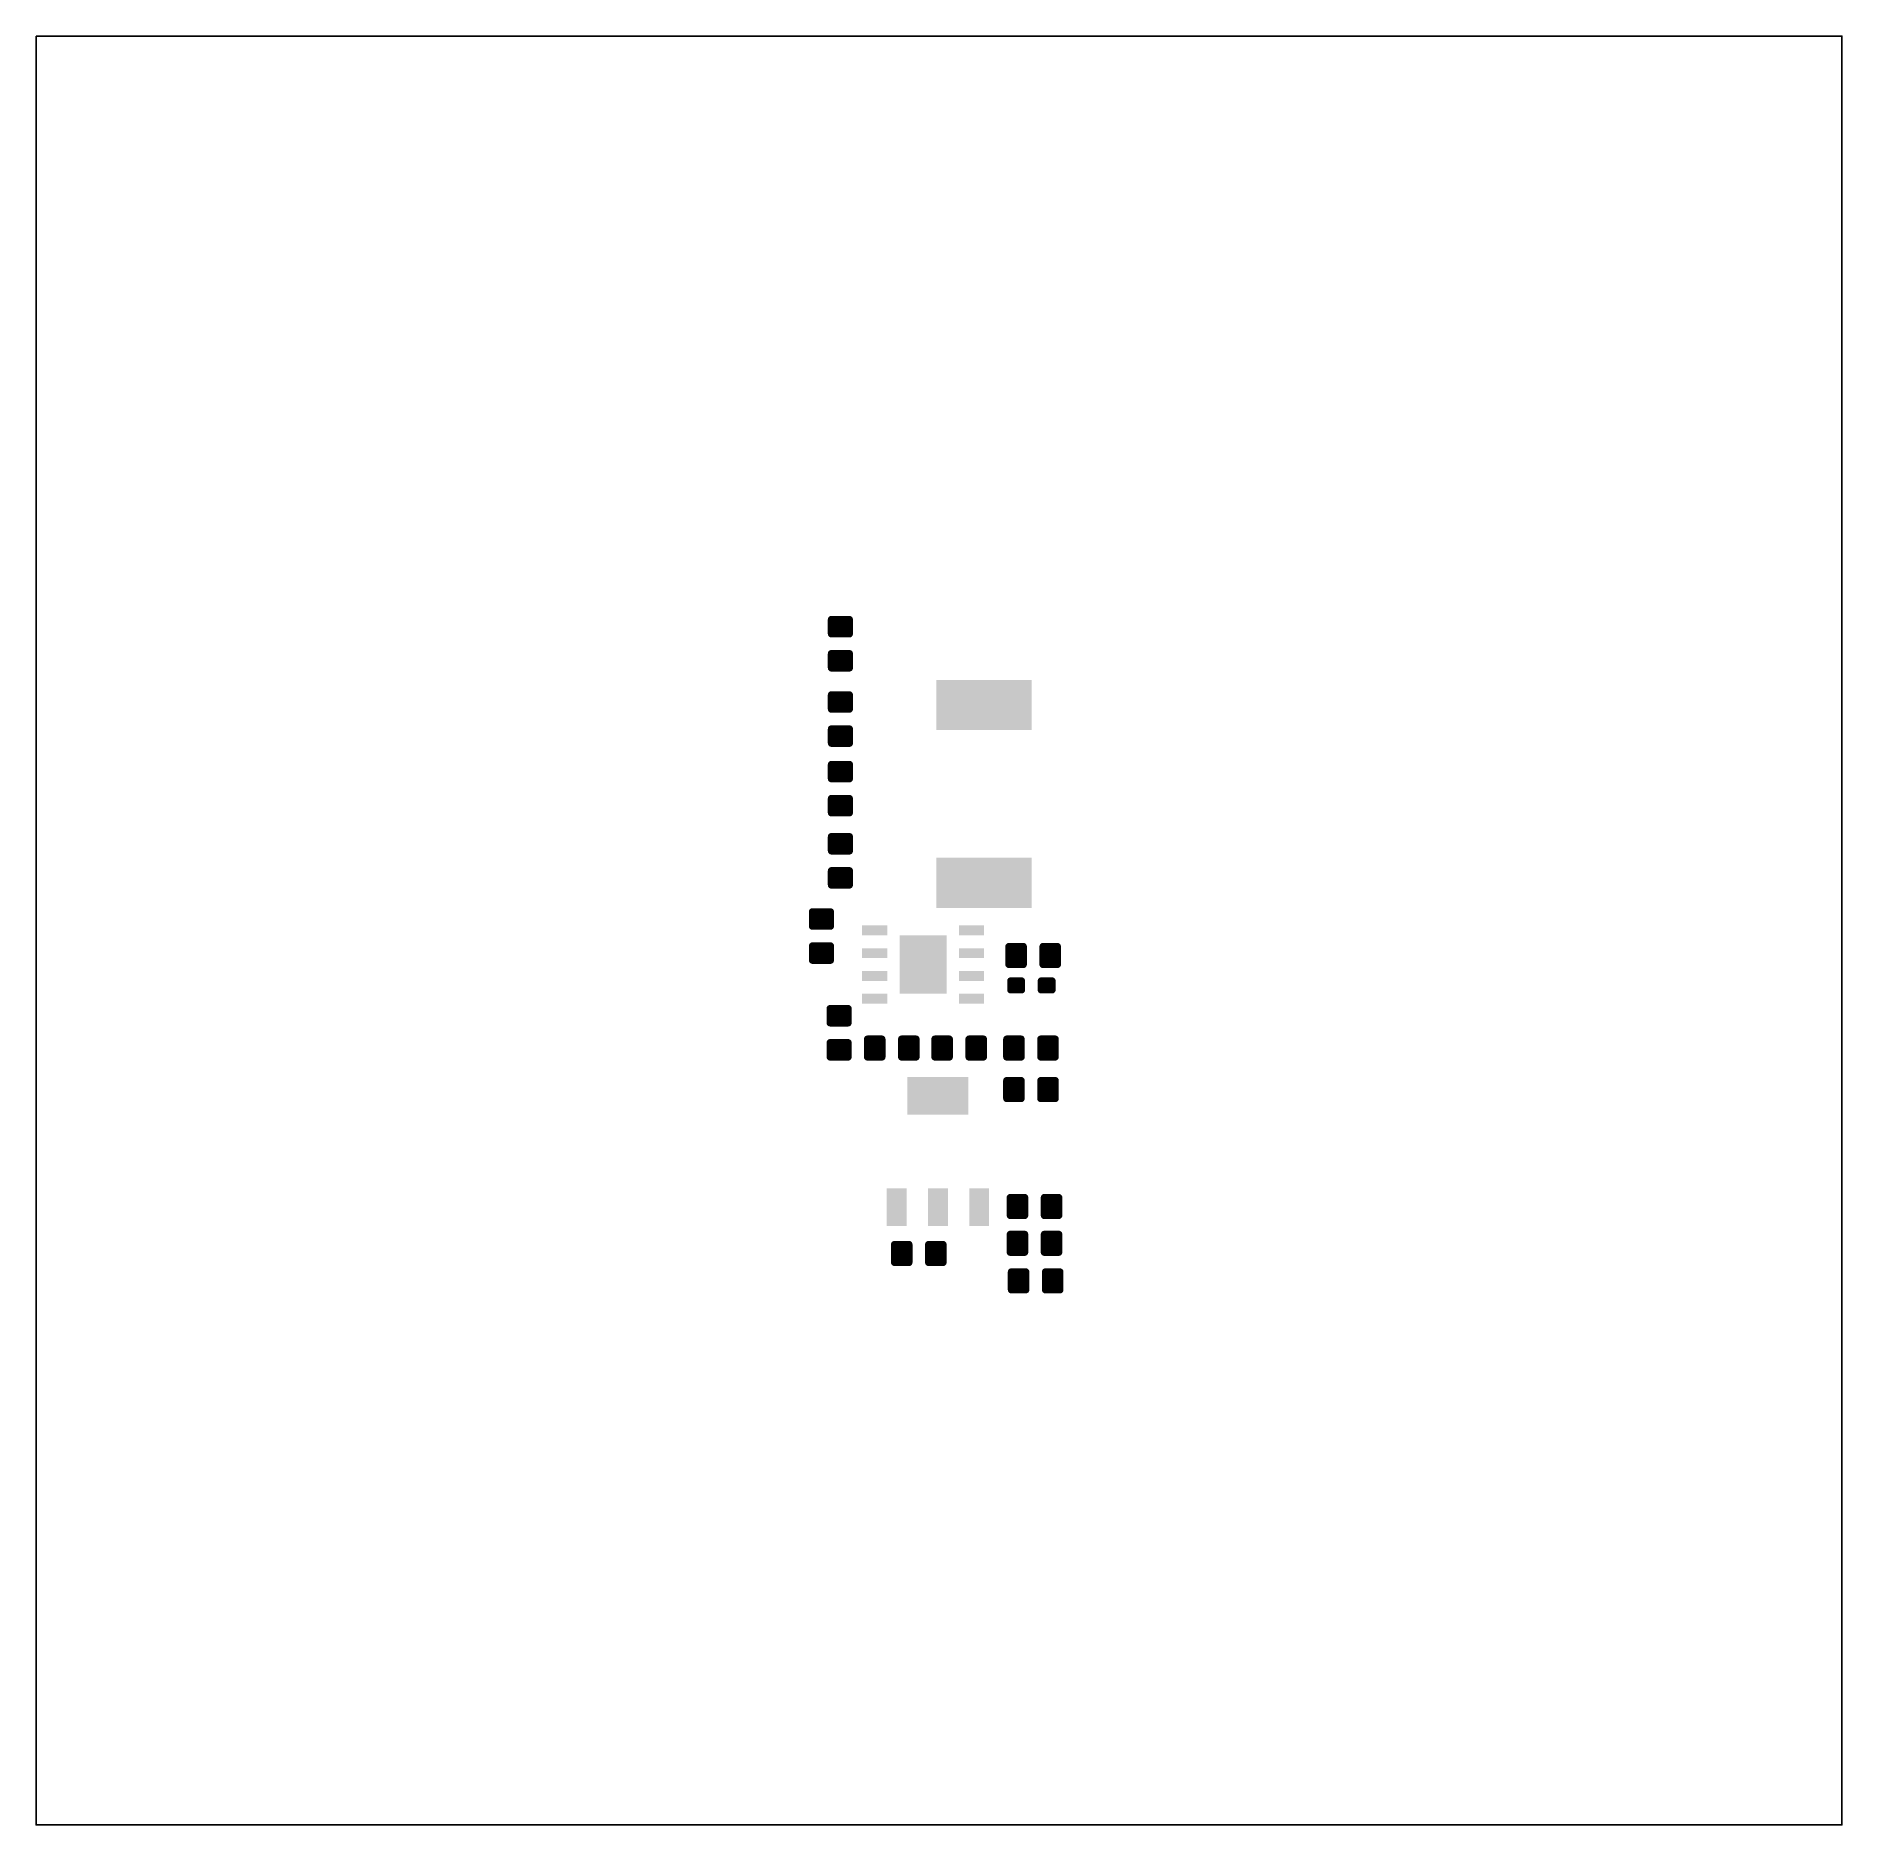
# Model space of a CAD drawing. Extents: x -34 to 67, y -25 to 75.
import ezdxf

# ---------------------------------------------------------------- set-up
doc = ezdxf.new("R2010")
doc.units = 0
doc.header["$MEASUREMENT"] = 0
doc.layers.add('TOP_PASTE', color=7, linetype='Continuous')

msp = doc.modelspace()

# ---------------------------------------------------------------- linework, layer by layer
msp.add_lwpolyline([(-33.8087, 74.8962), (66.82, 74.8962), (66.82, -24.7932), (-33.8087, -24.7932)], close=True)
at = {"layer": 'TOP_PASTE', "linetype": 'Continuous'}
for points, const_width in [([(10.4092, 42.3855, 1), (10.6062, 42.3855, 1), (10.4092, 42.3855, 1)], 0.197), ([(11.4152, 42.3855, 1), (11.6122, 42.3855, 1), (11.4152, 42.3855, 1)], 0.197), ([(10.4092, 41.5795, 1), (10.6062, 41.5795, 1), (10.4092, 41.5795, 1)], 0.197), ([(11.4152, 41.5795, 1), (11.6122, 41.5795, 1), (11.4152, 41.5795, 1)], 0.197), ([(10.4092, 40.4855, 1), (10.6062, 40.4855, 1), (10.4092, 40.4855, 1)], 0.197), ([(11.4152, 40.4855, 1), (11.6122, 40.4855, 1), (11.4152, 40.4855, 1)], 0.197), ([(10.4092, 39.6795, 1), (10.6062, 39.6795, 1), (10.4092, 39.6795, 1)], 0.197), ([(11.4152, 39.6795, 1), (11.6122, 39.6795, 1), (11.4152, 39.6795, 1)], 0.197), ([(10.4092, 38.1881, 1), (10.6062, 38.1881, 1), (10.4092, 38.1881, 1)], 0.197), ([(11.4152, 38.1881, 1), (11.6122, 38.1881, 1), (11.4152, 38.1881, 1)], 0.197), ([(10.4092, 37.3821, 1), (10.6062, 37.3821, 1), (10.4092, 37.3821, 1)], 0.197), ([(11.4152, 37.3821, 1), (11.6122, 37.3821, 1), (11.4152, 37.3821, 1)], 0.197), ([(10.4092, 36.2881, 1), (10.6062, 36.2881, 1), (10.4092, 36.2881, 1)], 0.197), ([(11.4152, 36.2881, 1), (11.6122, 36.2881, 1), (11.4152, 36.2881, 1)], 0.197), ([(10.4092, 35.4821, 1), (10.6062, 35.4821, 1), (10.4092, 35.4821, 1)], 0.197), ([(11.4152, 35.4821, 1), (11.6122, 35.4821, 1), (11.4152, 35.4821, 1)], 0.197), ([(10.4092, 34.3101, 1), (10.6062, 34.3101, 1), (10.4092, 34.3101, 1)], 0.197), ([(11.4152, 34.3101, 1), (11.6122, 34.3101, 1), (11.4152, 34.3101, 1)], 0.197), ([(10.4092, 33.5041, 1), (10.6062, 33.5041, 1), (10.4092, 33.5041, 1)], 0.197), ([(11.4152, 33.5041, 1), (11.6122, 33.5041, 1), (11.4152, 33.5041, 1)], 0.197), ([(10.4092, 32.4101, 1), (10.6062, 32.4101, 1), (10.4092, 32.4101, 1)], 0.197), ([(11.4152, 32.4101, 1), (11.6122, 32.4101, 1), (11.4152, 32.4101, 1)], 0.197), ([(10.4092, 31.6041, 1), (10.6062, 31.6041, 1), (10.4092, 31.6041, 1)], 0.197), ([(11.4152, 31.6041, 1), (11.6122, 31.6041, 1), (11.4152, 31.6041, 1)], 0.197), ([(10.4092, 30.2879, 1), (10.6062, 30.2879, 1), (10.4092, 30.2879, 1)], 0.197), ([(11.4152, 30.2879, 1), (11.6122, 30.2879, 1), (11.4152, 30.2879, 1)], 0.197), ([(10.4092, 29.4819, 1), (10.6062, 29.4819, 1), (10.4092, 29.4819, 1)], 0.197), ([(11.4152, 29.4819, 1), (11.6122, 29.4819, 1), (11.4152, 29.4819, 1)], 0.197), ([(10.4092, 28.3879, 1), (10.6062, 28.3879, 1), (10.4092, 28.3879, 1)], 0.197), ([(11.4152, 28.3879, 1), (11.6122, 28.3879, 1), (11.4152, 28.3879, 1)], 0.197), ([(10.4092, 27.5819, 1), (10.6062, 27.5819, 1), (10.4092, 27.5819, 1)], 0.197), ([(11.4152, 27.5819, 1), (11.6122, 27.5819, 1), (11.4152, 27.5819, 1)], 0.197), ([(9.3546, 26.0948, 1), (9.5516, 26.0948, 1), (9.3546, 26.0948, 1)], 0.197), ([(10.3606, 26.0948, 1), (10.5576, 26.0948, 1), (10.3606, 26.0948, 1)], 0.197), ([(9.3546, 25.2888, 1), (9.5516, 25.2888, 1), (9.3546, 25.2888, 1)], 0.197), ([(10.3606, 25.2888, 1), (10.5576, 25.2888, 1), (10.3606, 25.2888, 1)], 0.197), ([(9.3546, 24.1948, 1), (9.5516, 24.1948, 1), (9.3546, 24.1948, 1)], 0.197), ([(10.3606, 24.1948, 1), (10.5576, 24.1948, 1), (10.3606, 24.1948, 1)], 0.197), ([(20.3014, 24.1598, 1), (20.4984, 24.1598, 1), (20.3014, 24.1598, 1)], 0.197), ([(21.1074, 24.1598, 1), (21.3044, 24.1598, 1), (21.1074, 24.1598, 1)], 0.197), ([(22.2014, 24.1598, 1), (22.3984, 24.1598, 1), (22.2014, 24.1598, 1)], 0.197), ([(23.0074, 24.1598, 1), (23.2044, 24.1598, 1), (23.0074, 24.1598, 1)], 0.197), ([(9.3546, 23.3888, 1), (9.5516, 23.3888, 1), (9.3546, 23.3888, 1)], 0.197), ([(10.3606, 23.3888, 1), (10.5576, 23.3888, 1), (10.3606, 23.3888, 1)], 0.197), ([(20.3014, 23.1538, 1), (20.4984, 23.1538, 1), (20.3014, 23.1538, 1)], 0.197), ([(21.1074, 23.1538, 1), (21.3044, 23.1538, 1), (21.1074, 23.1538, 1)], 0.197), ([(22.2014, 23.1538, 1), (22.3984, 23.1538, 1), (22.2014, 23.1538, 1)], 0.197), ([(23.0074, 23.1538, 1), (23.2044, 23.1538, 1), (23.0074, 23.1538, 1)], 0.197), ([(20.4054, 22.2409, 1), (20.6054, 22.2409, 1), (20.4054, 22.2409, 1)], 0.2), ([(21.0054, 22.2409, 1), (21.2054, 22.2409, 1), (21.0054, 22.2409, 1)], 0.2), ([(22.1054, 22.2409, 1), (22.3054, 22.2409, 1), (22.1054, 22.2409, 1)], 0.2), ([(22.7054, 22.2409, 1), (22.9054, 22.2409, 1), (22.7054, 22.2409, 1)], 0.2), ([(20.4054, 21.7409, 1), (20.6054, 21.7409, 1), (20.4054, 21.7409, 1)], 0.2), ([(21.0054, 21.7409, 1), (21.2054, 21.7409, 1), (21.0054, 21.7409, 1)], 0.2), ([(22.1054, 21.7409, 1), (22.3054, 21.7409, 1), (22.1054, 21.7409, 1)], 0.2), ([(22.7054, 21.7409, 1), (22.9054, 21.7409, 1), (22.7054, 21.7409, 1)], 0.2), ([(10.338, 20.7037, 1), (10.535, 20.7037, 1), (10.338, 20.7037, 1)], 0.197), ([(11.344, 20.7037, 1), (11.541, 20.7037, 1), (11.344, 20.7037, 1)], 0.197), ([(10.338, 19.8977, 1), (10.535, 19.8977, 1), (10.338, 19.8977, 1)], 0.197), ([(11.344, 19.8977, 1), (11.541, 19.8977, 1), (11.344, 19.8977, 1)], 0.197), ([(12.4231, 19.0037, 1), (12.6201, 19.0037, 1), (12.4231, 19.0037, 1)], 0.197), ([(13.2291, 19.0037, 1), (13.4261, 19.0037, 1), (13.2291, 19.0037, 1)], 0.197), ([(14.3231, 19.0037, 1), (14.5201, 19.0037, 1), (14.3231, 19.0037, 1)], 0.197), ([(15.1291, 19.0037, 1), (15.3261, 19.0037, 1), (15.1291, 19.0037, 1)], 0.197), ([(16.1778, 19.0037, 1), (16.3748, 19.0037, 1), (16.1778, 19.0037, 1)], 0.197), ([(16.9838, 19.0037, 1), (17.1808, 19.0037, 1), (16.9838, 19.0037, 1)], 0.197), ([(18.0778, 19.0037, 1), (18.2748, 19.0037, 1), (18.0778, 19.0037, 1)], 0.197), ([(18.8838, 19.0037, 1), (19.0808, 19.0037, 1), (18.8838, 19.0037, 1)], 0.197), ([(20.1795, 19.0037, 1), (20.3765, 19.0037, 1), (20.1795, 19.0037, 1)], 0.197), ([(20.9855, 19.0037, 1), (21.1825, 19.0037, 1), (20.9855, 19.0037, 1)], 0.197), ([(22.0795, 19.0037, 1), (22.2765, 19.0037, 1), (22.0795, 19.0037, 1)], 0.197), ([(22.8855, 19.0037, 1), (23.0825, 19.0037, 1), (22.8855, 19.0037, 1)], 0.197), ([(10.338, 18.8037, 1), (10.535, 18.8037, 1), (10.338, 18.8037, 1)], 0.197), ([(10.338, 17.9977, 1), (10.535, 17.9977, 1), (10.338, 17.9977, 1)], 0.197), ([(11.344, 18.8037, 1), (11.541, 18.8037, 1), (11.344, 18.8037, 1)], 0.197), ([(11.344, 17.9977, 1), (11.541, 17.9977, 1), (11.344, 17.9977, 1)], 0.197), ([(12.4231, 17.9977, 1), (12.6201, 17.9977, 1), (12.4231, 17.9977, 1)], 0.197), ([(13.2291, 17.9977, 1), (13.4261, 17.9977, 1), (13.2291, 17.9977, 1)], 0.197), ([(14.3231, 17.9977, 1), (14.5201, 17.9977, 1), (14.3231, 17.9977, 1)], 0.197), ([(15.1291, 17.9977, 1), (15.3261, 17.9977, 1), (15.1291, 17.9977, 1)], 0.197), ([(16.1778, 17.9977, 1), (16.3748, 17.9977, 1), (16.1778, 17.9977, 1)], 0.197), ([(16.9838, 17.9977, 1), (17.1808, 17.9977, 1), (16.9838, 17.9977, 1)], 0.197), ([(18.0778, 17.9977, 1), (18.2748, 17.9977, 1), (18.0778, 17.9977, 1)], 0.197), ([(18.8838, 17.9977, 1), (19.0808, 17.9977, 1), (18.8838, 17.9977, 1)], 0.197), ([(20.1795, 17.9977, 1), (20.3765, 17.9977, 1), (20.1795, 17.9977, 1)], 0.197), ([(20.9855, 17.9977, 1), (21.1825, 17.9977, 1), (20.9855, 17.9977, 1)], 0.197), ([(22.0795, 17.9977, 1), (22.2765, 17.9977, 1), (22.0795, 17.9977, 1)], 0.197), ([(22.8855, 17.9977, 1), (23.0825, 17.9977, 1), (22.8855, 17.9977, 1)], 0.197), ([(20.1795, 16.6904, 1), (20.3765, 16.6904, 1), (20.1795, 16.6904, 1)], 0.197), ([(20.9855, 16.6904, 1), (21.1825, 16.6904, 1), (20.9855, 16.6904, 1)], 0.197), ([(22.0795, 16.6904, 1), (22.2765, 16.6904, 1), (22.0795, 16.6904, 1)], 0.197), ([(22.8855, 16.6904, 1), (23.0825, 16.6904, 1), (22.8855, 16.6904, 1)], 0.197), ([(20.1795, 15.6844, 1), (20.3765, 15.6844, 1), (20.1795, 15.6844, 1)], 0.197), ([(20.9855, 15.6844, 1), (21.1825, 15.6844, 1), (20.9855, 15.6844, 1)], 0.197), ([(22.0795, 15.6844, 1), (22.2765, 15.6844, 1), (22.0795, 15.6844, 1)], 0.197), ([(22.8855, 15.6844, 1), (23.0825, 15.6844, 1), (22.8855, 15.6844, 1)], 0.197), ([(20.3767, 10.1741, 1), (20.5737, 10.1741, 1), (20.3767, 10.1741, 1)], 0.197), ([(21.1827, 10.1741, 1), (21.3797, 10.1741, 1), (21.1827, 10.1741, 1)], 0.197), ([(22.2767, 10.1741, 1), (22.4737, 10.1741, 1), (22.2767, 10.1741, 1)], 0.197), ([(23.0827, 10.1741, 1), (23.2797, 10.1741, 1), (23.0827, 10.1741, 1)], 0.197), ([(20.3767, 9.1681, 1), (20.5737, 9.1681, 1), (20.3767, 9.1681, 1)], 0.197), ([(21.1827, 9.1681, 1), (21.3797, 9.1681, 1), (21.1827, 9.1681, 1)], 0.197), ([(22.2767, 9.1681, 1), (22.4737, 9.1681, 1), (22.2767, 9.1681, 1)], 0.197), ([(23.0827, 9.1681, 1), (23.2797, 9.1681, 1), (23.0827, 9.1681, 1)], 0.197), ([(20.3767, 8.1213, 1), (20.5737, 8.1213, 1), (20.3767, 8.1213, 1)], 0.197), ([(21.1827, 8.1213, 1), (21.3797, 8.1213, 1), (21.1827, 8.1213, 1)], 0.197), ([(22.2767, 8.1213, 1), (22.4737, 8.1213, 1), (22.2767, 8.1213, 1)], 0.197), ([(23.0827, 8.1213, 1), (23.2797, 8.1213, 1), (23.0827, 8.1213, 1)], 0.197), ([(13.9278, 7.5537, 1), (14.1248, 7.5537, 1), (13.9278, 7.5537, 1)], 0.197), ([(14.7338, 7.5537, 1), (14.9308, 7.5537, 1), (14.7338, 7.5537, 1)], 0.197), ([(15.8278, 7.5537, 1), (16.0248, 7.5537, 1), (15.8278, 7.5537, 1)], 0.197), ([(16.6338, 7.5537, 1), (16.8308, 7.5537, 1), (16.6338, 7.5537, 1)], 0.197), ([(20.3767, 7.1153, 1), (20.5737, 7.1153, 1), (20.3767, 7.1153, 1)], 0.197), ([(21.1827, 7.1153, 1), (21.3797, 7.1153, 1), (21.1827, 7.1153, 1)], 0.197), ([(22.2767, 7.1153, 1), (22.4737, 7.1153, 1), (22.2767, 7.1153, 1)], 0.197), ([(23.0827, 7.1153, 1), (23.2797, 7.1153, 1), (23.0827, 7.1153, 1)], 0.197), ([(13.9278, 6.5477, 1), (14.1248, 6.5477, 1), (13.9278, 6.5477, 1)], 0.197), ([(14.7338, 6.5477, 1), (14.9308, 6.5477, 1), (14.7338, 6.5477, 1)], 0.197), ([(15.8278, 6.5477, 1), (16.0248, 6.5477, 1), (15.8278, 6.5477, 1)], 0.197), ([(16.6338, 6.5477, 1), (16.8308, 6.5477, 1), (16.6338, 6.5477, 1)], 0.197), ([(20.4394, 6.0288, 1), (20.6364, 6.0288, 1), (20.4394, 6.0288, 1)], 0.197), ([(21.2454, 6.0288, 1), (21.4424, 6.0288, 1), (21.2454, 6.0288, 1)], 0.197), ([(22.3394, 6.0288, 1), (22.5364, 6.0288, 1), (22.3394, 6.0288, 1)], 0.197), ([(23.1454, 6.0288, 1), (23.3424, 6.0288, 1), (23.1454, 6.0288, 1)], 0.197), ([(20.4394, 5.0228, 1), (20.6364, 5.0228, 1), (20.4394, 5.0228, 1)], 0.197), ([(21.2454, 5.0228, 1), (21.4424, 5.0228, 1), (21.2454, 5.0228, 1)], 0.197), ([(22.3394, 5.0228, 1), (22.5364, 5.0228, 1), (22.3394, 5.0228, 1)], 0.197), ([(23.1454, 5.0228, 1), (23.3424, 5.0228, 1), (23.1454, 5.0228, 1)], 0.197)]:
    msp.add_lwpolyline(points, format="xyb", dxfattribs=dict(at, const_width=const_width))
at = {"layer": 'TOP_PASTE'}
for points in [[(10.5077, 42.5825), (10.5077, 41.3825), (10.3107, 42.3855), (10.3107, 41.5795)], [(10.5077, 42.5825), (11.5137, 42.5825), (11.7107, 41.5795), (11.7107, 42.3855)], [(10.5077, 42.5825), (11.7107, 41.5795), (10.5077, 41.3825), (11.5137, 41.3825)], [(10.5077, 40.6825), (10.5077, 39.4825), (10.3107, 40.4855), (10.3107, 39.6795)], [(10.5077, 40.6825), (11.5137, 40.6825), (11.7107, 39.6795), (11.7107, 40.4855)], [(10.5077, 40.6825), (11.7107, 39.6795), (10.5077, 39.4825), (11.5137, 39.4825)], [(10.5077, 38.3851), (10.5077, 37.1851), (10.3107, 38.1881), (10.3107, 37.3821)], [(10.5077, 38.3851), (11.5137, 38.3851), (11.7107, 37.3821), (11.7107, 38.1881)], [(10.5077, 38.3851), (11.7107, 37.3821), (10.5077, 37.1851), (11.5137, 37.1851)], [(16.3621, 39.0127), (21.6725, 39.0127), (16.3621, 36.2171), (21.6725, 36.2171)], [(10.5077, 36.4851), (10.5077, 35.2851), (10.3107, 36.2881), (10.3107, 35.4821)], [(10.5077, 36.4851), (11.5137, 36.4851), (11.7107, 35.4821), (11.7107, 36.2881)], [(10.5077, 36.4851), (11.7107, 35.4821), (10.5077, 35.2851), (11.5137, 35.2851)], [(10.5077, 34.5071), (10.5077, 33.3071), (10.3107, 34.3101), (10.3107, 33.5041)], [(10.5077, 34.5071), (11.5137, 34.5071), (11.7107, 33.5041), (11.7107, 34.3101)], [(10.5077, 34.5071), (11.7107, 33.5041), (10.5077, 33.3071), (11.5137, 33.3071)], [(10.5077, 32.6071), (10.5077, 31.4071), (10.3107, 32.4101), (10.3107, 31.6041)], [(10.5077, 32.6071), (11.5137, 32.6071), (11.7107, 31.6041), (11.7107, 32.4101)], [(10.5077, 32.6071), (11.7107, 31.6041), (10.5077, 31.4071), (11.5137, 31.4071)], [(11.5137, 29.2849), (10.3107, 30.2879), (11.5137, 30.4849), (10.5077, 30.4849)], [(11.5137, 29.2849), (10.5077, 29.2849), (10.3107, 30.2879), (10.3107, 29.4819)], [(11.5137, 29.2849), (11.5137, 30.4849), (11.7107, 29.4819), (11.7107, 30.2879)], [(11.5137, 27.3849), (10.3107, 28.3879), (11.5137, 28.5849), (10.5077, 28.5849)], [(11.5137, 27.3849), (10.5077, 27.3849), (10.3107, 28.3879), (10.3107, 27.5819)], [(11.5137, 27.3849), (11.5137, 28.5849), (11.7107, 27.5819), (11.7107, 28.3879)], [(16.3621, 29.1067), (21.6725, 29.1067), (16.3621, 26.3111), (21.6725, 26.3111)], [(10.4591, 25.0918), (9.2561, 26.0948), (10.4591, 26.2918), (9.4531, 26.2918)], [(10.4591, 25.0918), (10.4591, 26.2918), (10.6561, 25.2888), (10.6561, 26.0948)], [(10.4591, 25.0918), (9.4531, 25.0918), (9.2561, 26.0948), (9.2561, 25.2888)], [(12.2191, 25.3356), (13.6191, 25.3356), (12.2191, 24.7856), (13.6191, 24.7856)], [(17.6191, 25.3356), (19.0191, 25.3356), (17.6191, 24.7856), (19.0191, 24.7856)], [(10.4591, 23.1918), (9.2561, 24.1948), (10.4591, 24.3918), (9.4531, 24.3918)], [(10.4591, 23.1918), (9.4531, 23.1918), (9.2561, 24.1948), (9.2561, 23.3888)], [(10.4591, 23.1918), (10.4591, 24.3918), (10.6561, 23.3888), (10.6561, 24.1948)], [(14.3141, 24.7806), (16.9241, 24.7806), (14.3141, 21.5306), (16.9241, 21.5306)], [(21.4029, 24.1598), (20.2029, 24.1598), (21.2059, 24.3568), (20.3999, 24.3568)], [(21.4029, 24.1598), (20.3999, 22.9568), (20.2029, 24.1598), (20.2029, 23.1538)], [(21.4029, 24.1598), (21.4029, 23.1538), (20.3999, 22.9568), (21.2059, 22.9568)], [(23.3029, 24.1598), (22.1029, 24.1598), (23.1059, 24.3568), (22.2999, 24.3568)], [(23.3029, 24.1598), (22.2999, 22.9568), (22.1029, 24.1598), (22.1029, 23.1538)], [(23.3029, 24.1598), (23.3029, 23.1538), (22.2999, 22.9568), (23.1059, 22.9568)], [(12.2191, 24.0656), (13.6191, 24.0656), (12.2191, 23.5156), (13.6191, 23.5156)], [(17.6191, 24.0656), (19.0191, 24.0656), (17.6191, 23.5156), (19.0191, 23.5156)], [(12.2191, 22.7956), (13.6191, 22.7956), (12.2191, 22.2456), (13.6191, 22.2456)], [(17.6191, 22.7956), (19.0191, 22.7956), (17.6191, 22.2456), (19.0191, 22.2456)], [(21.3054, 22.2409), (20.3054, 22.2409), (21.1054, 22.4409), (20.5054, 22.4409)], [(21.3054, 22.2409), (20.5054, 21.5409), (20.3054, 22.2409), (20.3054, 21.7409)], [(21.3054, 22.2409), (21.3054, 21.7409), (20.5054, 21.5409), (21.1054, 21.5409)], [(23.0054, 22.2409), (22.0054, 22.2409), (22.8054, 22.4409), (22.2054, 22.4409)], [(23.0054, 22.2409), (22.2054, 21.5409), (22.0054, 22.2409), (22.0054, 21.7409)], [(23.0054, 22.2409), (23.0054, 21.7409), (22.2054, 21.5409), (22.8054, 21.5409)], [(12.2191, 21.5256), (13.6191, 21.5256), (12.2191, 20.9756), (13.6191, 20.9756)], [(17.6191, 21.5256), (19.0191, 21.5256), (17.6191, 20.9756), (19.0191, 20.9756)], [(11.4425, 19.7007), (10.2395, 20.7037), (11.4425, 20.9007), (10.4365, 20.9007)], [(11.4425, 19.7007), (10.4365, 19.7007), (10.2395, 20.7037), (10.2395, 19.8977)], [(11.4425, 19.7007), (11.4425, 20.9007), (11.6395, 19.8977), (11.6395, 20.7037)], [(13.5246, 19.0037), (12.3246, 19.0037), (13.3276, 19.2007), (12.5216, 19.2007)], [(15.4246, 19.0037), (14.2246, 19.0037), (15.2276, 19.2007), (14.4216, 19.2007)], [(16.0793, 17.9977), (16.0793, 19.0037), (17.0823, 19.2007), (16.2763, 19.2007)], [(16.0793, 17.9977), (17.0823, 19.2007), (17.2793, 17.9977), (17.2793, 19.0037)], [(17.9793, 17.9977), (17.9793, 19.0037), (18.9823, 19.2007), (18.1763, 19.2007)], [(17.9793, 17.9977), (18.9823, 19.2007), (19.1793, 17.9977), (19.1793, 19.0037)], [(20.081, 17.9977), (20.081, 19.0037), (21.084, 19.2007), (20.278, 19.2007)], [(20.081, 17.9977), (21.084, 19.2007), (21.281, 17.9977), (21.281, 19.0037)], [(21.981, 17.9977), (21.981, 19.0037), (22.984, 19.2007), (22.178, 19.2007)], [(21.981, 17.9977), (22.984, 19.2007), (23.181, 17.9977), (23.181, 19.0037)], [(11.4425, 17.8007), (10.2395, 18.8037), (11.4425, 19.0007), (10.4365, 19.0007)], [(11.4425, 17.8007), (10.4365, 17.8007), (10.2395, 18.8037), (10.2395, 17.9977)], [(11.4425, 17.8007), (11.4425, 19.0007), (11.6395, 17.9977), (11.6395, 18.8037)], [(13.5246, 19.0037), (12.5216, 17.8007), (12.3246, 19.0037), (12.3246, 17.9977)], [(13.5246, 19.0037), (13.5246, 17.9977), (12.5216, 17.8007), (13.3276, 17.8007)], [(15.4246, 19.0037), (14.4216, 17.8007), (14.2246, 19.0037), (14.2246, 17.9977)], [(15.4246, 19.0037), (15.4246, 17.9977), (14.4216, 17.8007), (15.2276, 17.8007)], [(16.0793, 17.9977), (17.2793, 17.9977), (16.2763, 17.8007), (17.0823, 17.8007)], [(17.9793, 17.9977), (19.1793, 17.9977), (18.1763, 17.8007), (18.9823, 17.8007)], [(20.081, 17.9977), (21.281, 17.9977), (20.278, 17.8007), (21.084, 17.8007)], [(21.981, 17.9977), (23.181, 17.9977), (22.178, 17.8007), (22.984, 17.8007)], [(14.748, 16.8804), (18.148, 16.8804), (14.748, 14.7804), (18.148, 14.7804)], [(20.081, 15.6844), (20.081, 16.6904), (21.084, 16.8874), (20.278, 16.8874)], [(20.081, 15.6844), (21.084, 16.8874), (21.281, 15.6844), (21.281, 16.6904)], [(21.981, 15.6844), (21.981, 16.6904), (22.984, 16.8874), (22.178, 16.8874)], [(21.981, 15.6844), (22.984, 16.8874), (23.181, 15.6844), (23.181, 16.6904)], [(20.081, 15.6844), (21.281, 15.6844), (20.278, 15.4874), (21.084, 15.4874)], [(21.981, 15.6844), (23.181, 15.6844), (22.178, 15.4874), (22.984, 15.4874)], [(13.598, 10.6804), (14.698, 10.6804), (13.598, 8.5804), (14.698, 8.5804)], [(15.898, 10.6804), (16.998, 10.6804), (15.898, 8.5804), (16.998, 8.5804)], [(18.198, 10.6804), (19.298, 10.6804), (18.198, 8.5804), (19.298, 8.5804)], [(20.2782, 9.1681), (20.2782, 10.1741), (21.2812, 10.3711), (20.4752, 10.3711)], [(20.2782, 9.1681), (21.2812, 10.3711), (21.4782, 9.1681), (21.4782, 10.1741)], [(22.1782, 9.1681), (22.1782, 10.1741), (23.1812, 10.3711), (22.3752, 10.3711)], [(22.1782, 9.1681), (23.1812, 10.3711), (23.3782, 9.1681), (23.3782, 10.1741)], [(20.2782, 9.1681), (21.4782, 9.1681), (20.4752, 8.9711), (21.2812, 8.9711)], [(22.1782, 9.1681), (23.3782, 9.1681), (22.3752, 8.9711), (23.1812, 8.9711)], [(21.4782, 8.1213), (20.2782, 8.1213), (21.2812, 8.3183), (20.4752, 8.3183)], [(21.4782, 8.1213), (20.4752, 6.9183), (20.2782, 8.1213), (20.2782, 7.1153)], [(21.4782, 8.1213), (21.4782, 7.1153), (20.4752, 6.9183), (21.2812, 6.9183)], [(23.3782, 8.1213), (22.1782, 8.1213), (23.1812, 8.3183), (22.3752, 8.3183)], [(23.3782, 8.1213), (22.3752, 6.9183), (22.1782, 8.1213), (22.1782, 7.1153)], [(23.3782, 8.1213), (23.3782, 7.1153), (22.3752, 6.9183), (23.1812, 6.9183)], [(15.0293, 7.5537), (13.8293, 7.5537), (14.8323, 7.7507), (14.0263, 7.7507)], [(15.0293, 7.5537), (14.0263, 6.3507), (13.8293, 7.5537), (13.8293, 6.5477)], [(15.0293, 7.5537), (15.0293, 6.5477), (14.0263, 6.3507), (14.8323, 6.3507)], [(16.9293, 7.5537), (15.7293, 7.5537), (16.7323, 7.7507), (15.9263, 7.7507)], [(16.9293, 7.5537), (15.9263, 6.3507), (15.7293, 7.5537), (15.7293, 6.5477)], [(16.9293, 7.5537), (16.9293, 6.5477), (15.9263, 6.3507), (16.7323, 6.3507)], [(20.3409, 5.0228), (20.3409, 6.0288), (21.3439, 6.2258), (20.5379, 6.2258)], [(20.3409, 5.0228), (21.3439, 6.2258), (21.5409, 5.0228), (21.5409, 6.0288)], [(22.2409, 5.0228), (22.2409, 6.0288), (23.2439, 6.2258), (22.4379, 6.2258)], [(22.2409, 5.0228), (23.2439, 6.2258), (23.4409, 5.0228), (23.4409, 6.0288)], [(20.3409, 5.0228), (21.5409, 5.0228), (20.5379, 4.8258), (21.3439, 4.8258)], [(22.2409, 5.0228), (23.4409, 5.0228), (22.4379, 4.8258), (23.2439, 4.8258)]]:
    msp.add_solid(points, dxfattribs=at)

doc.saveas('drawing.dxf')
